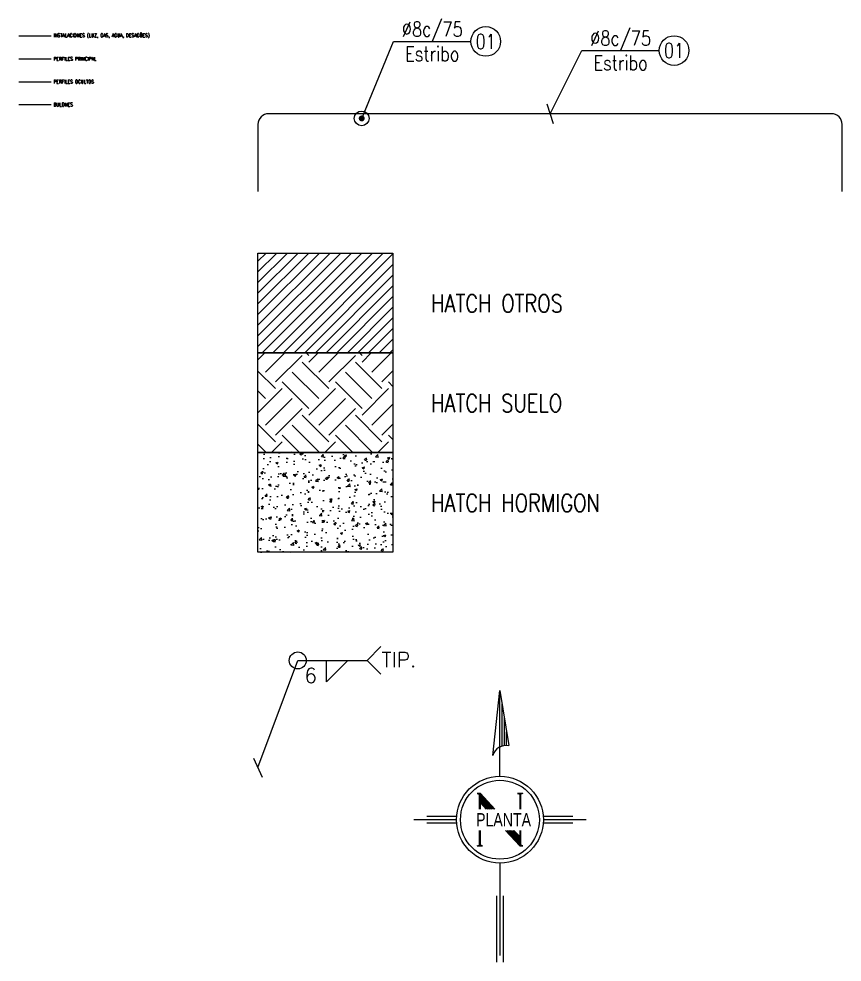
# Model space of a CAD drawing. Header units: millimetres. Extents: x -725228 to 10849, y -8846583 to 5995.
# Drawn here: x -825.2 to -686.2, y 657.4 to 816.6 of the extents above; entities that cross this region are included whole.
import ezdxf
from ezdxf.enums import TextEntityAlignment as Align

# ---------------------------------------------------------------- set-up
doc = ezdxf.new("R2010")
doc.units = ezdxf.units.MM
doc.linetypes.add('HIDDEN', pattern=[9.525, 6.35, -3.175])
for name, color, linetype in [('CI-Armaduras', 4, 'Continuous'), ('CI-Auxiliar2', 2, 'Continuous'), ('CI-I.S. Agua Caliente', 6, 'Continuous'), ('CI-Posiciones', 3, 'Continuous'), ('ES-Perfil-Oculto', 1, 'HIDDEN'), ('ES-Perfiles-f', 2, 'Continuous'), ('ES-Perfiles-g', 4, 'Continuous'), ('GE-Hatch', 1, 'Continuous'), ('GE-Simbologia', 2, 'Continuous'), ('GE-Titulos', 4, 'Continuous')]:
    doc.layers.add(name, color=color, linetype=linetype)
doc.styles.add('Romans', font='romans.shx', dxfattribs={"width": 0.8})
doc.styles.add('Romans PF', font='romans.shx', dxfattribs={"width": 0.8})
doc.styles.get("Standard").update_dxf_attribs({"font": 'arial.ttf'})
doc.styles.add('T2', font='ROMANS.shx', dxfattribs={"width": 0.8})
doc.dimstyles.new('1-100', dxfattribs={"dimscale": 100, "dimtxt": 2.2, "dimasz": 1.5, "dimexe": 1, "dimexo": 0, "dimgap": 1, "dimtad": 1, "dimdec": 0, "dimzin": 9, "dimdsep": 46, "dimtxsty": 'T2', "dimblk": 'ARCHTICK', "dimcen": 0, "dimdle": 1, "dimclrd": 256, "dimclre": 256, "dimclrt": 2, "dimadec": 0, "dimazin": 0, "dimtfac": 0.666667, "dimtdec": 0, "dimtmove": 0, "dimatfit": 3, "dimldrblk": 'OBLIQUE', "dimfxl": 1, "dimtolj": 1, "dimtzin": 0, "dimlwd": -1, "dimlwe": -1, "dimarcsym": 0})
doc.dimstyles.new('1-25', dxfattribs={"dimscale": 25, "dimtxt": 2.5, "dimasz": 2.5, "dimexe": 1.25, "dimexo": 1.25, "dimgap": 1.25, "dimtad": 1, "dimdec": 0, "dimzin": 12, "dimtxsty": 'Romans PF', "dimcen": 0, "dimclrd": 2, "dimclre": 2, "dimclrt": 3, "dimadec": 0, "dimazin": 3, "dimtfac": 1, "dimtdec": 0, "dimtmove": 0, "dimatfit": 3, "dimfxl": 1, "dimlwd": -1, "dimlwe": -1, "dimarcsym": 0})

# ---------------------------------------------------------------- blocks, each defined once
blk = doc.blocks.new('_ArchTick')
at = {"color": 0, "linetype": 'ByBlock', "const_width": 0.15}
blk.add_lwpolyline([(-0.5, -0.5), (0.5, 0.5)], dxfattribs=at)
blk = doc.blocks.new('NORTE FB')
at = {"layer": 'GE-Simbologia'}
for p, q in [((116.59, 1111.74), (117.79, 1122.69)), ((117.79, 1122.69), (119.28, 1113.38)), ((117.79, 1108.21), (117.79, 1122.69)), ((118.16, 1113.32), (118.16, 1120.37)), ((118.53, 1113.4), (118.53, 1118.04)), ((118.91, 1113.42), (118.91, 1115.71)), ((114.51, 1105.3), (113.95, 1105.3)), ((113.95, 1105.3), (114.29, 1105.19)), ((114.29, 1105.19), (114.29, 1102.67)), ((114.4, 1105.3), (114.4, 1102.67)), ((114.51, 1105.3), (116.9, 1102.67)), ((114.51, 1102.67), (114.51, 1105.3)), ((114.51, 1105.08), (116.7, 1102.67)), ((120.78, 1105.3), (121.12, 1105.19)), ((121.68, 1105.3), (120.78, 1105.3)), ((121.12, 1105.3), (121.12, 1102.67)), ((121.23, 1105.3), (121.23, 1102.67)), ((121.68, 1105.3), (121.34, 1105.19)), ((121.34, 1102.67), (121.34, 1105.3)), ((114.51, 1104.85), (116.49, 1102.67)), ((114.51, 1104.63), (116.29, 1102.67)), ((114.51, 1104.4), (116.09, 1102.67)), ((114.51, 1104.18), (115.88, 1102.67)), ((114.51, 1103.96), (115.68, 1102.67)), ((114.51, 1103.73), (115.48, 1102.67)), ((110.46, 1100.88), (103.23, 1100.88)), ((110.48, 1101.44), (105.47, 1101.44)), ((110.48, 1100.32), (105.47, 1100.32)), ((130.11, 1101.44), (125.09, 1101.44)), ((130.11, 1100.32), (125.09, 1100.32)), ((132.35, 1100.88), (125.11, 1100.88)), ((114.29, 1099.08), (114.29, 1096.45)), ((114.4, 1099.08), (114.4, 1096.45)), ((114.51, 1096.45), (114.51, 1099.08)), ((118.73, 1099.08), (121.12, 1096.45)), ((118.93, 1099.08), (121.12, 1096.68)), ((119.14, 1099.08), (121.12, 1096.9)), ((119.34, 1099.08), (121.12, 1097.12)), ((119.54, 1099.08), (121.12, 1097.35)), ((119.75, 1099.08), (121.12, 1097.57)), ((119.95, 1099.08), (121.12, 1097.8)), ((120.15, 1099.08), (121.12, 1098.02)), ((121.12, 1099.08), (121.12, 1096.45)), ((121.23, 1099.08), (121.23, 1096.45)), ((121.34, 1096.56), (121.34, 1099.08)), ((113.95, 1096.45), (114.29, 1096.56)), ((113.95, 1096.45), (114.85, 1096.45)), ((114.85, 1096.45), (114.51, 1096.56)), ((121.12, 1096.45), (121.68, 1096.45)), ((121.68, 1096.45), (121.34, 1096.56)), ((117.79, 1093.55), (117.79, 1077.96)), ((117.23, 1088.02), (117.23, 1076.84)), ((118.35, 1088.02), (118.35, 1076.84))]:
    blk.add_line(p, q, dxfattribs=at)
for radius in [7.33, 6.66]:
    blk.add_circle((117.79, 1100.88), radius, dxfattribs=at)
blk.add_arc((118.84, 1111.06), 2.35, 79.3384, 163.3906, dxfattribs=at)
at = {"layer": 'GE-Simbologia', "width": 0.762214}
blk.add_text('PLANTA', height=2.24, dxfattribs=at).set_placement((113.76, 1099.75), (123.04, 1099.75), align=Align.FIT)

msp = doc.modelspace()

# ---------------------------------------------------------------- hatches: boundary and pattern name
at = {"layer": 'GE-Hatch'}
h = msp.add_hatch(dxfattribs=at)
h.set_pattern_fill('ANSI31', color=256, scale=0.4, style=0)
h.set_pattern_definition([(45, (15678.9784, -1444.87), (-0.89802561, 0.89802561), [])])
h.paths.add_polyline_path([(-762.002, 777.07), (-784.802, 777.07), (-784.802, 760.23), (-762.002, 760.23)])
h = msp.add_hatch(dxfattribs=at)
h.set_pattern_fill('EARTH', color=256, angle=45, style=0)
h.set_pattern_definition([(45, (15678.9784, -1444.87), (6e-16, 8.980256), [6.35, -6.35]), (45, (15677.2946, -1443.186), (6e-16, 8.980256), [6.35, -6.35]), (45, (15675.611, -1441.5024), (6e-16, 8.980256), [6.35, -6.35]), (135, (15675.611, -1440.38), (-8.980256, 6e-16), [6.35, -6.35]), (135, (15677.2946, -1438.696), (-8.980256, 6e-16), [6.35, -6.35]), (135, (15678.9784, -1437.012), (-8.980256, 6e-16), [6.35, -6.35])])
h.paths.add_polyline_path([(-762.002, 760.23), (-784.802, 760.23), (-784.802, 743.39), (-762.002, 743.39)])
h = msp.add_hatch(dxfattribs=at)
h.set_pattern_fill('AR-CONC', color=256, scale=0.02, style=0)
h.set_pattern_definition([(50, (15678.9784, -1444.87), (3.6436934, -0.3187817), [0.381, -4.191]), (355, (15678.9784, -1444.87), (-0.7048565, 3.82113286), [0.3048, -3.3528]), (100.451, (15679.282, -1444.8965), (2.93885, 3.50233376), [0.3238, -3.5618]), (46.1842, (15678.9784, -1443.854), (5.4215808, -0.8408466), [0.5715, -6.2865]), (96.6356, (15679.43, -1443.924), (4.7480847, 4.9485111), [0.4857, -5.3427]), (351.184, (15678.9784, -1443.854), (4.7480921, 4.9485024), [0.4572, -5.0292]), (21, (15679.4864, -1444.108), (3.0322976, -2.04531037), [0.381, -4.191]), (326, (15679.4864, -1444.108), (1.2360406, 3.6837593), [0.3048, -3.3528]), (71.4514, (15679.739, -1444.2784), (4.2683298, 1.63845715), [0.3238, -3.5618]), (37.5, (15678.9784, -1444.87), (0.06177207, 1.69110078), [0, -3.31216, 0, -3.4036, 0, -3.3655]), (7.5, (15678.9784, -1444.87), (1.33639325, 2.0036115), [0, -1.94056, 0, -3.23596, 0, -1.2827]), (327.5, (15677.8456, -1444.87), (2.7118119, -0.11457488), [0, -1.27, 0, -3.9624, 0, -5.2578]), (317.5, (15677.3376, -1444.87), (2.96258363, 0.50852982), [0, -1.651, 0, -2.63144, 0, -3.7338])])
h.paths.add_polyline_path([(-762.002, 743.39), (-784.802, 743.39), (-784.802, 726.55), (-762.002, 726.55)])

# ---------------------------------------------------------------- linework, layer by layer
at = {"layer": 'CI-Armaduras'}
msp.add_lwpolyline([(-686.163, 787.437), (-686.163, 798.784, 0.4142136), (-687.963, 800.584), (-783.002, 800.584, 0.4142136), (-784.802, 798.784), (-784.802, 787.437)], format="xyb", dxfattribs=at)
at = {"layer": 'CI-Armaduras', "const_width": 0.5}
msp.add_lwpolyline([(-767.532, 799.784, 1), (-767.032, 799.784, 1)], format="xyb", close=True, dxfattribs=at)
at = {"layer": 'CI-Auxiliar2'}
for points in [[(-784.802, 777.07), (-762.002, 777.07), (-762.002, 760.23), (-784.802, 760.23)], [(-784.802, 760.23), (-762.002, 760.23), (-762.002, 743.39), (-784.802, 743.39)], [(-784.802, 743.39), (-762.002, 743.39), (-762.002, 726.55), (-784.802, 726.55)]]:
    msp.add_lwpolyline(points, close=True, dxfattribs=at)
at = {"layer": 'CI-I.S. Agua Caliente'}
msp.add_line((-825.175, 813.715), (-819.724, 813.715), dxfattribs=at)
at = {"layer": 'CI-Posiciones'}
for centre in [(-746.343, 812.775), (-714.543, 811.241)]:
    msp.add_circle(centre, 2.5, dxfattribs=at)
at = {"layer": 'ES-Perfil-Oculto', "ltscale": 100}
msp.add_line((-825.175, 805.987), (-819.724, 805.987), dxfattribs=at)
at = {"layer": 'ES-Perfiles-f'}
msp.add_line((-825.175, 802.123), (-819.724, 802.123), dxfattribs=at)
at = {"layer": 'ES-Perfiles-g'}
msp.add_line((-825.175, 809.851), (-819.724, 809.851), dxfattribs=at)
at = {"layer": 'GE-Simbologia'}
for p, q in [((-766.359, 708.307), (-764.029, 710.637)), ((-773.244, 704.707), (-773.244, 708.307)), ((-769.642, 708.305), (-773.244, 704.707)), ((-766.359, 708.307), (-764.029, 705.977))]:
    msp.add_line(p, q, dxfattribs=at)
msp.add_circle((-778.075, 708.307), 1.434, dxfattribs=at)

# ---------------------------------------------------------------- block references
msp.add_blockref('NORTE FB', (-861.732, -419.462))

# ---------------------------------------------------------------- texts
at = {"layer": 'CI-Posiciones', "style": 'Romans'}
for s, p in [('TIP.', (-763.957, 707.176)), ('6', (-776.952, 704.504))]:
    msp.add_text(s, height=2.5, dxfattribs=at).set_placement(p)
at = {"layer": 'CI-Posiciones', "char_height": 2.5, "attachment_point": 5, "style": 'Romans'}
for s, insert, width in [('%%C8c/75\\PEstribo', (-755.368, 812.779), 24.25129), ('01', (-746.343, 812.775), 2.66667), ('%%C8c/75\\PEstribo', (-723.568, 811.245), 24.25129), ('01', (-714.543, 811.241), 2.66667)]:
    msp.add_mtext(s, dxfattribs=dict(at, insert=insert, width=width))
at = {"layer": 'GE-Titulos', "attachment_point": 4, "line_spacing_factor": 1.200001, "style": 'Romans PF'}
for s, insert, char_height, width in [('{\\H0.75x;INSTALACIONES (LUZ, GAS, AGUA, DESAGÜES)}', (-819.324, 813.715), 0.8, 57.08447), ('{\\H0.75x;PERFILES PRINCIPAL}', (-819.324, 809.851), 0.8, 57.08447), ('{\\H0.75x;PERFILES OCULTOS}', (-819.324, 805.987), 0.8, 57.08447), ('{\\H0.75x;BULONES}', (-819.324, 802.123), 0.8, 57.08447), ('{\\H0.75x;HATCH OTROS}', (-755.546, 768.56), 4, 285.42233), ('{\\H0.75x;HATCH SUELO}', (-755.546, 751.72), 4, 285.42233), ('{\\H0.75x;HATCH HORMIGON}', (-755.546, 734.88), 4, 285.42233)]:
    msp.add_mtext(s, dxfattribs=dict(at, insert=insert, char_height=char_height, width=width))

# ---------------------------------------------------------------- leaders
at = {"layer": 'GE-Simbologia', "ltscale": 0.2}
for points, override in [([(-767.282, 799.784), (-761.893, 812.779), (-748.843, 812.78)], {"dimscale": 1, "dimasz": 2.5, "dimgap": 1.25, "dimtad": 0, "dimldrblk": 'Origin'}), ([(-735.482, 800.584), (-730.093, 811.245), (-717.043, 811.246)], {"dimscale": 1, "dimasz": 2.5, "dimgap": 1.25, "dimtad": 0, "dimldrblk": 'Oblique'})]:
    msp.add_leader(points, dimstyle='1-25', override=override, dxfattribs=at)
at = {"layer": 'GE-Simbologia', "color": 1}
msp.add_leader([(-784.802, 690.207), (-778.075, 708.307), (-766.359, 708.307)], dimstyle='1-100', override={"dimscale": 1, "dimasz": 2.5, "dimtad": 0}, dxfattribs=at)

doc.saveas('drawing.dxf')
